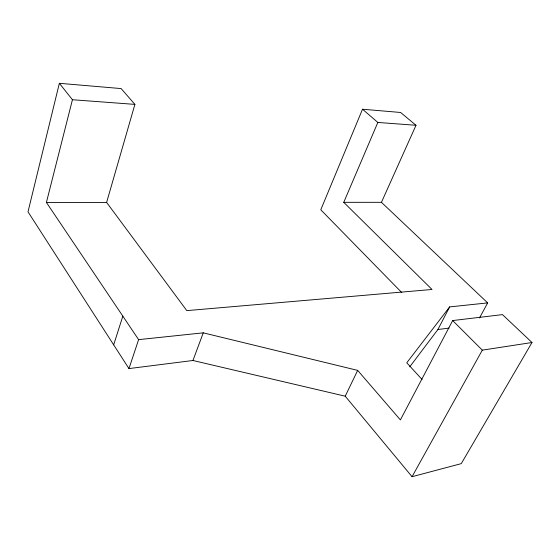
<?xml version="1.0" encoding="UTF-8"?>
<svg xmlns="http://www.w3.org/2000/svg" width="560" height="560" viewBox="0 0 560 560"><rect width="100%" height="100%" fill="white"/><g stroke="black" fill="none" stroke-linecap="round" stroke-linejoin="round"><path stroke-width="0.84" d="M59.36 83.3L28 211.827L128.961 368.585L192.948 360.493L345.233 396.193L412.062 476.7L461.272 463.631L532 342.51L502.474 314.615L452.669 320.558L400.393 419.902L357.672 370.384L203.266 332.836L138.621 339.64L46.41 202.447L72.436 99.736L59.36 83.3L121.135 88.578L134.904 104.384L106.624 202.426L186.809 310.625L432.012 289.478L343.749 202.335L377.832 122.444L416.003 125.286L381.451 202.321L343.749 202.335M113.673 344.848L122.829 316.148M128.961 368.585L138.621 339.64M192.948 360.493L203.266 332.836M416.003 125.286L400.61 112.476L362.516 109.221L320.782 209.783L401.814 292.628M345.233 396.193L357.672 370.384M409.745 366.842L437.899 329.518L449.659 306.901L487.669 302.897L479.514 317.947M412.062 476.7L482.314 350.14L532 342.51M449.659 306.901L406.77 362.789L422.065 379.47M437.899 329.518L449.113 328.097M46.41 202.447L106.624 202.426M72.436 99.736L134.904 104.384M362.516 109.221L377.832 122.444M381.451 202.321L487.669 302.897M452.669 320.558L482.314 350.14"/></g></svg>
